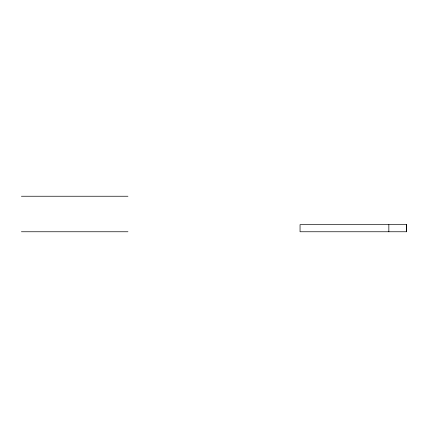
<?xml version="1.0" encoding="UTF-8"?>
<svg xmlns="http://www.w3.org/2000/svg" width="428" height="428" viewBox="0 0 428 428"><rect width="100%" height="100%" fill="white"/><g stroke="black" fill="none" stroke-linecap="round" stroke-linejoin="round"><path stroke-width="0.64" d="M21.4 196.243L127.951 196.243M21.4 231.757L127.951 231.757M406.493 224.657L406.493 231.757M388.843 224.657L388.843 231.757M406.6 224.657L300.049 224.657L300.049 231.757L406.6 231.757L406.6 224.657"/></g></svg>
